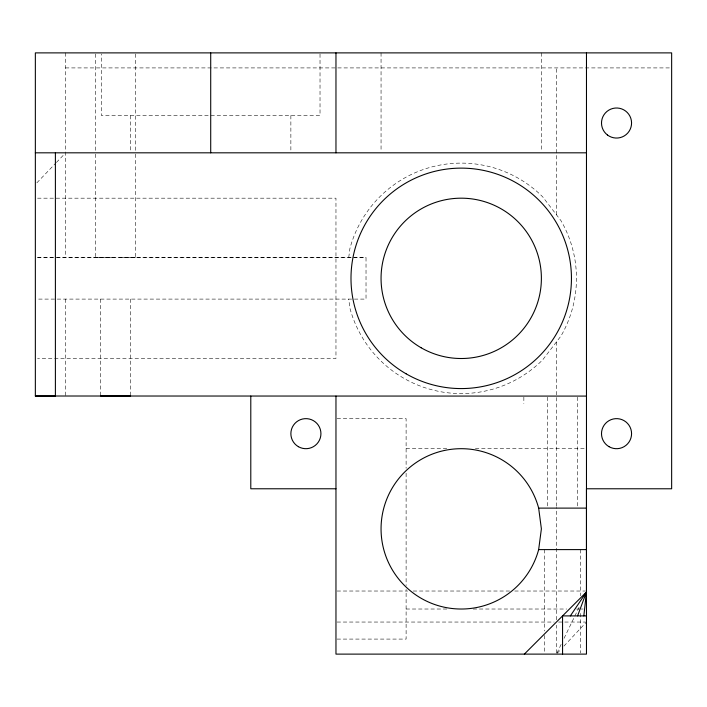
<?xml version="1.0" encoding="UTF-8"?>
<svg xmlns="http://www.w3.org/2000/svg" width="707" height="707" viewBox="0 0 707 707"><rect width="100%" height="100%" fill="white"/><g stroke="black" fill="none" stroke-linecap="round" stroke-linejoin="round"><path stroke-width="0.53" stroke-dasharray="3.54 2.65" d="M556.418 653.047L556.418 625.253M556.418 619.845L556.418 507.37M556.418 506.265L556.418 395.991M556.418 394.895L556.418 341.958M556.418 214.734L556.418 154.02M556.418 152.915L556.418 67.916M348.745 257.41L349.912 248.519A115.232 115.232 0 0 1 542.702 196.864L561.013 220.725A115.232 115.232 0 0 1 561.013 335.966L542.702 359.828A115.232 115.232 0 0 1 349.912 308.172L348.719 299.096M556.895 653.127L561.19 644.254M564.053 638.333L579.793 605.793M557.169 653.312L560.925 649.3M563.93 646.101L586.474 622.045M36.852 182.839L55.641 163.264M56.392 162.486L64.664 153.87M95.472 154.117L95.472 257.542L115.515 257.428M135.558 154.108L135.558 257.534L131.696 257.595M37.498 257.587L55.747 257.472M56.825 257.463L366.023 257.41L366.023 299.096L37.498 299.096M65.415 67.916L671.65 67.916M37.551 198.181L335.966 198.181L335.966 358.511L37.551 358.511M37.551 257.595L366.023 257.595M337.062 418.632L406.11 418.632L406.11 468.308M406.11 448.698L446.797 448.698M475.396 448.698L586.474 448.698M337.071 591.025L407.7 591.025M413.215 591.025L510.33 591.025M514.74 591.025L585.369 591.025M406.11 609.019L447.902 609.019M473.195 609.019L566.678 609.019M576.576 609.019L579.881 609.019M580.977 609.019L583.178 609.019M337.062 622.045L554.208 622.045M558.565 622.045L585.405 622.045M337.062 639.084L406.11 639.084L406.11 589.408M120.703 257.428L135.558 257.534M98.026 257.595L95.472 257.542M580.597 549.604L580.597 595.807M580.597 613.411L580.597 653.012M577.592 397.184L577.592 508.112M547.536 397.184L547.536 508.112M544.531 549.604L544.531 631.015M544.531 635.416L544.531 653.012M541.385 52.884L541.385 150.891M523.852 397.157L523.852 403.6M406.11 473.213L406.11 585.546M381.055 52.884L381.055 150.891M320.024 53.988L320.024 115.515L101.393 115.515L101.393 53.988M290.869 115.515L290.869 150.626M135.558 53.988L135.558 153.004M130.548 115.515L130.548 150.626M130.592 299.096L130.592 395.947M100.535 299.096L100.535 395.947M95.472 53.988L95.472 153.012M65.415 52.884L65.415 257.41M65.415 299.096L65.415 396.061"/><path stroke-width="1.06" d="M586.474 591.025L586.474 488.776L671.65 488.776L671.65 52.884L35.35 52.884L35.35 396.079L55.393 396.088L55.393 152.818M583.823 615.903L586.474 591.989L524.347 654.116M538.654 549.604L541.385 528.863L538.654 508.112A80.165 80.165 0 0 0 415.239 463.191A80.165 80.165 0 0 0 415.239 594.525A80.165 80.165 0 0 0 538.654 549.604L586.474 549.604M577.592 615.903L586.474 591.989L570.346 615.903M35.35 152.818L586.474 152.818M100.535 395.947L130.592 395.947M35.35 396.008L586.474 396.088M335.966 488.776L250.791 488.776L250.791 396.061M538.654 508.112L586.474 508.112M586.474 615.903L562.56 615.903L562.56 654.116M586.474 52.884L586.474 654.116L335.966 654.116L335.966 396.088M335.966 52.884L335.966 152.818M210.713 52.884L210.713 152.818M421.142 347.773A80.165 80.165 0 0 0 541.385 278.346A80.165 80.165 0 0 0 421.142 208.919A80.165 80.165 0 0 0 421.142 347.773M406.11 373.809A110.221 110.221 0 0 0 571.442 278.346A110.221 110.221 0 0 0 406.11 182.892A110.221 110.221 0 0 0 406.11 373.809M607.428 134.984A15.033 15.033 0 0 0 631.448 124.936A15.033 15.033 0 0 0 610.733 109.161A15.033 15.033 0 0 0 607.428 134.984M298.389 446.683A15.033 15.033 0 0 0 320.934 433.665A15.033 15.033 0 0 0 298.389 420.647A15.033 15.033 0 0 0 298.389 446.683M609.019 446.683A15.033 15.033 0 0 0 631.572 433.665A15.033 15.033 0 0 0 609.019 420.647A15.033 15.033 0 0 0 609.019 446.683"/></g></svg>
